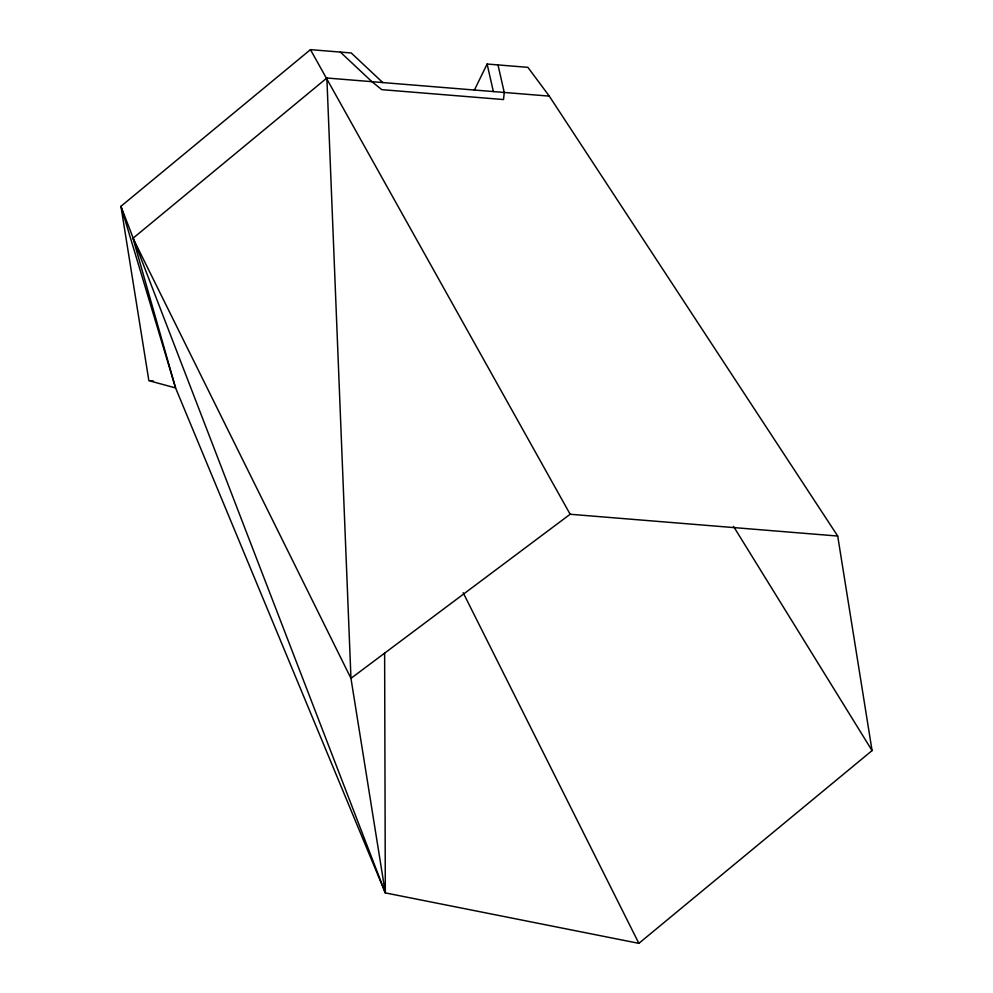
<?xml version="1.0" encoding="UTF-8"?>
<svg xmlns="http://www.w3.org/2000/svg" width="993" height="993" viewBox="0 0 993 993"><rect width="100%" height="100%" fill="white"/><g stroke="black" fill="none" stroke-linecap="round" stroke-linejoin="round"><path stroke-width="1.49" d="M474.344 90.189L487.116 64.036L527.891 67.35L549.278 96.122L837.707 536.046L872.065 750.596L638.871 943.35L385.321 892.893L175.575 387.94L120.935 206.308L310.449 49.65L351.224 52.964L382.777 82.568M384.626 652.972L385.321 892.893L120.935 206.308L148.863 380.667L175.575 387.94L133.012 238.258L326.871 78.013L549.278 96.122M837.707 536.046L570.156 514.262L350.963 678.356L385.321 892.893M150.39 380.791L153.456 381.039M340.351 52.083L371.916 81.674L381.771 89.643L503.525 99.561L504.245 92.448L497.989 64.917M733.517 526.377L872.065 750.596M310.449 49.65L570.156 514.262M463.16 592.709L638.871 943.35M133.012 238.258L350.963 678.356L326.871 78.013M487.116 64.036L493.372 91.567"/></g></svg>
